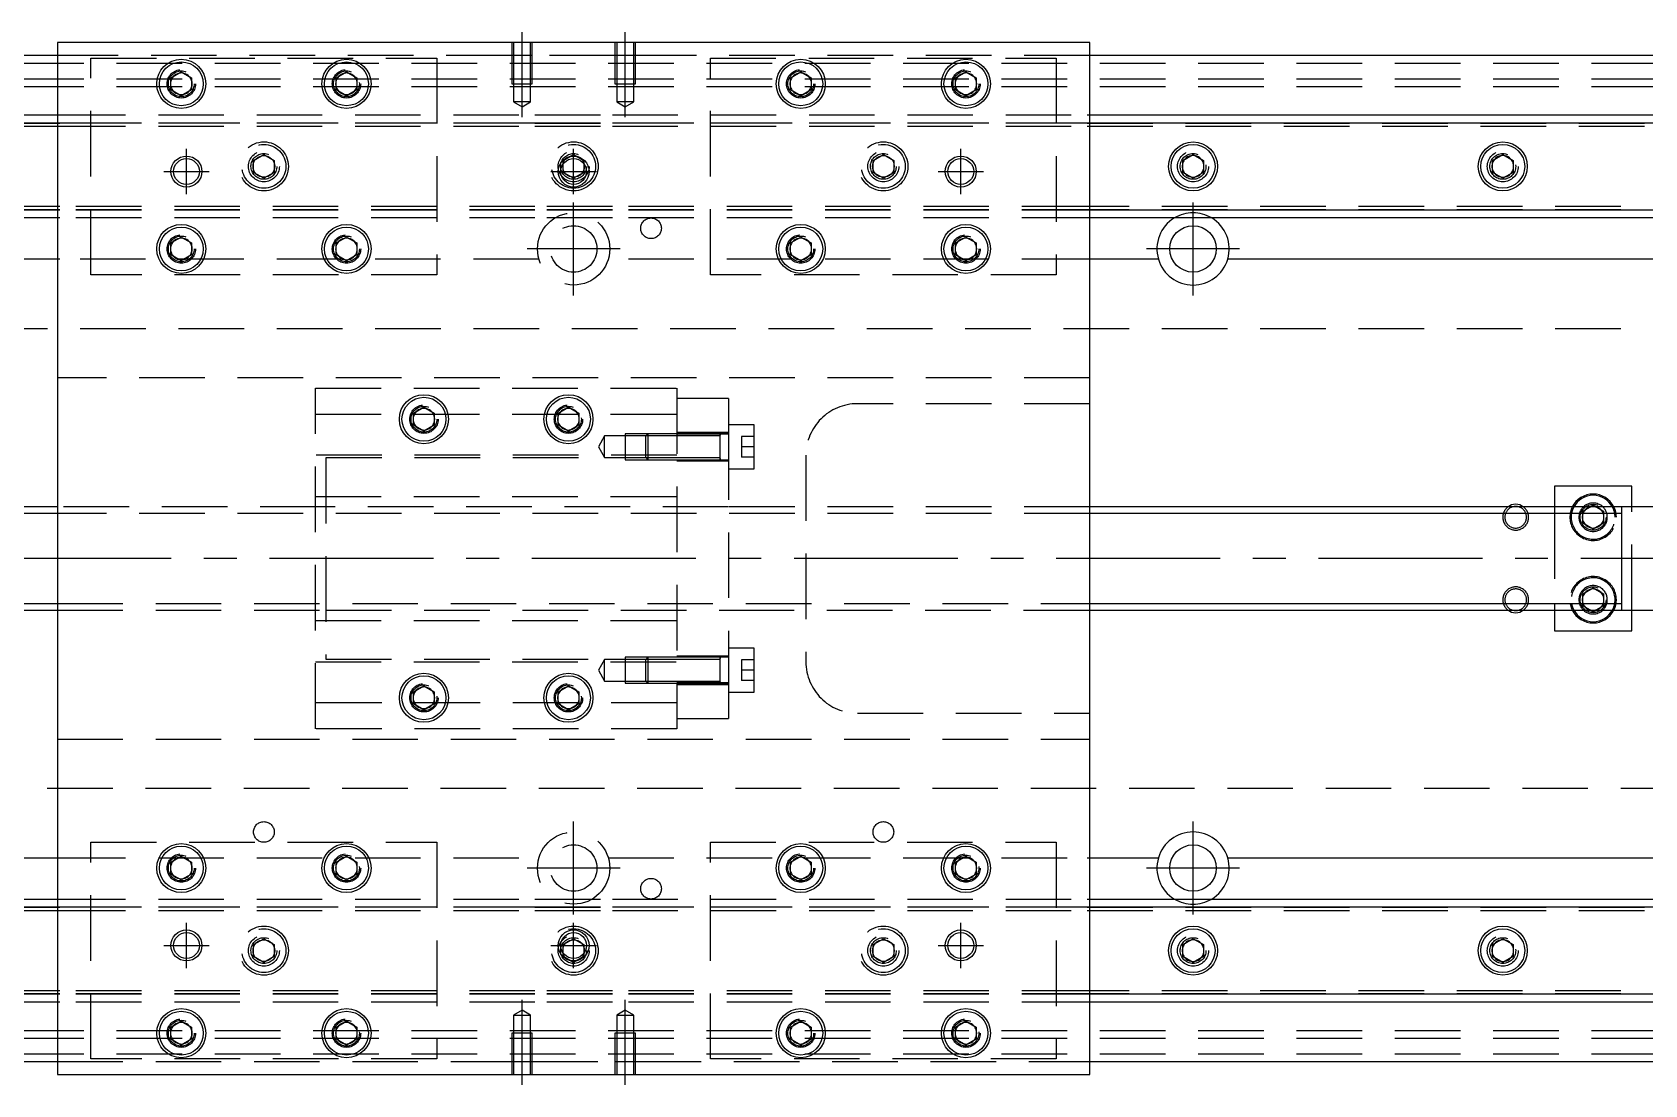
# Model space of a CAD drawing. Extents: x -20 to 741, y -275 to 102.
# Drawn here: x 155.1 to 467.5, y -102 to 102 of the extents above; entities that cross this region are included whole.
import ezdxf

# ---------------------------------------------------------------- set-up
doc = ezdxf.new("R2010")
doc.units = 0
doc.linetypes.add('CENTER', pattern=[50.8, 31.75, -6.35, 6.35, -6.35])
doc.linetypes.add('DASHED', pattern=[19.05, 12.7, -6.35])
doc.layers.get('0').update_dxf_attribs({"linetype": 'CONTINUOUS'})
doc.layers.add('CENTER', color=1, linetype='CENTER')

msp = doc.modelspace()

# ---------------------------------------------------------------- linework, layer by layer
at = {"color": 7, "linetype": 'CONTINUOUS'}
for p, q in [((360, 100), (160, 100)), ((160, 100), (160, -100)), ((360, -100), (360, 100)), ((160, 97.5), (0, 97.5)), ((520, 97.5), (360, 97.5)), ((182, 93.1547), (184, 94.309402)), ((184, 94.309402), (186, 93.1547)), ((214, 93.1547), (216, 94.309402)), ((216, 94.309402), (218, 93.1547)), ((302, 93.1547), (304, 94.309402)), ((304, 94.309402), (306, 93.1547)), ((334, 93.1547), (336, 94.309402)), ((336, 94.309402), (338, 93.1547)), ((182, 90.8453), (182, 93.1547)), ((184, 89.690598), (182, 90.8453)), ((186, 90.8453), (184, 89.690598)), ((186, 93.1547), (186, 90.8453)), ((214, 90.8453), (214, 93.1547)), ((216, 89.690598), (214, 90.8453)), ((218, 90.8453), (216, 89.690598)), ((218, 93.1547), (218, 90.8453)), ((302, 90.8453), (302, 93.1547)), ((304, 89.690598), (302, 90.8453)), ((306, 90.8453), (304, 89.690598)), ((306, 93.1547), (306, 90.8453)), ((334, 90.8453), (334, 93.1547)), ((336, 89.690598), (334, 90.8453)), ((338, 90.8453), (336, 89.690598)), ((338, 93.1547), (338, 90.8453)), ((0, 86), (160, 86)), ((0, 84.460392), (160, 84.460392)), ((360, 86), (520, 86)), ((360, 84.460392), (520, 84.460392)), ((378, 77.1547), (380, 78.309402)), ((380, 78.309402), (382, 77.1547)), ((438, 77.1547), (440, 78.309402)), ((440, 78.309402), (442, 77.1547)), ((378, 74.8453), (378, 77.1547)), ((382, 77.1547), (382, 74.8453)), ((438, 74.8453), (438, 77.1547)), ((442, 77.1547), (442, 74.8453)), ((380, 73.690598), (378, 74.8453)), ((382, 74.8453), (380, 73.690598)), ((440, 73.690598), (438, 74.8453)), ((442, 74.8453), (440, 73.690598)), ((160, 67.539608), (0, 67.539608)), ((160, 66), (0, 66)), ((520, 67.539608), (360, 67.539608)), ((520, 66), (360, 66)), ((182, 61.1547), (184, 62.309402)), ((182, 58.8453), (182, 61.1547)), ((184, 62.309402), (186, 61.1547)), ((186, 61.1547), (186, 58.8453)), ((214, 61.1547), (216, 62.309402)), ((214, 58.8453), (214, 61.1547)), ((216, 62.309402), (218, 61.1547)), ((218, 61.1547), (218, 58.8453)), ((302, 61.1547), (304, 62.309402)), ((302, 58.8453), (302, 61.1547)), ((304, 62.309402), (306, 61.1547)), ((306, 61.1547), (306, 58.8453)), ((334, 61.1547), (336, 62.309402)), ((334, 58.8453), (334, 61.1547)), ((336, 62.309402), (338, 61.1547)), ((338, 61.1547), (338, 58.8453)), ((160, 58), (146.708204, 58)), ((184, 57.690598), (182, 58.8453)), ((186, 58.8453), (184, 57.690598)), ((216, 57.690598), (214, 58.8453)), ((218, 58.8453), (216, 57.690598)), ((304, 57.690598), (302, 58.8453)), ((306, 58.8453), (304, 57.690598)), ((336, 57.690598), (334, 58.8453)), ((338, 58.8453), (336, 57.690598)), ((373.291796, 58), (360, 58)), ((493.291796, 58), (386.708204, 58)), ((229, 28.1547), (231, 29.309402)), ((229, 25.8453), (229, 28.1547)), ((231, 29.309402), (233, 28.1547)), ((233, 28.1547), (233, 25.8453)), ((257, 28.1547), (259, 29.309402)), ((257, 25.8453), (257, 28.1547)), ((259, 29.309402), (261, 28.1547)), ((261, 28.1547), (261, 25.8453)), ((231, 24.690598), (229, 25.8453)), ((233, 25.8453), (231, 24.690598)), ((259, 24.690598), (257, 25.8453)), ((261, 25.8453), (259, 24.690598)), ((450, 14), (450, 10)), ((465, 14), (450, 14)), ((465, 10), (465, 14)), ((160, 10), (28, 10)), ((463, 10), (360, 10)), ((456.964102, 10), (457.5, 10.309402)), ((457.5, 10.309402), (458.035898, 10)), ((463, 10), (462.995, 10)), ((463, 10), (463, -10)), ((472, 10), (463, 10)), ((463.005, 10), (463, 10)), ((28, -10), (160, -10)), ((360, -10), (463, -10)), ((450, -10), (450, -14)), ((457.5, -10.309402), (456.964102, -10)), ((458.035898, -10), (457.5, -10.309402)), ((462.995, -10), (463, -10)), ((463, -10), (472, -10)), ((463, -10), (463.005, -10)), ((465, -14), (465, -10)), ((450, -14), (465, -14)), ((288.4, -19.550636), (288.4, -19.15063)), ((229, -25.8453), (231, -24.690598)), ((231, -24.690598), (233, -25.8453)), ((257, -25.8453), (259, -24.690598)), ((259, -24.690598), (261, -25.8453)), ((288.4, -24.15064), (288.4, -23.750636)), ((229, -28.1547), (229, -25.8453)), ((233, -25.8453), (233, -28.1547)), ((257, -28.1547), (257, -25.8453)), ((261, -25.8453), (261, -28.1547)), ((231, -29.309402), (229, -28.1547)), ((233, -28.1547), (231, -29.309402)), ((259, -29.309402), (257, -28.1547)), ((261, -28.1547), (259, -29.309402)), ((146.708204, -58), (160, -58)), ((182, -58.8453), (184, -57.690598)), ((182, -61.1547), (182, -58.8453)), ((184, -57.690598), (186, -58.8453)), ((186, -58.8453), (186, -61.1547)), ((214, -58.8453), (216, -57.690598)), ((214, -61.1547), (214, -58.8453)), ((216, -57.690598), (218, -58.8453)), ((218, -58.8453), (218, -61.1547)), ((302, -58.8453), (304, -57.690598)), ((302, -61.1547), (302, -58.8453)), ((304, -57.690598), (306, -58.8453)), ((306, -58.8453), (306, -61.1547)), ((334, -58.8453), (336, -57.690598)), ((334, -61.1547), (334, -58.8453)), ((336, -57.690598), (338, -58.8453)), ((338, -58.8453), (338, -61.1547)), ((360, -58), (373.291796, -58)), ((386.708204, -58), (493.291796, -58)), ((184, -62.309402), (182, -61.1547)), ((186, -61.1547), (184, -62.309402)), ((216, -62.309402), (214, -61.1547)), ((218, -61.1547), (216, -62.309402)), ((304, -62.309402), (302, -61.1547)), ((306, -61.1547), (304, -62.309402)), ((336, -62.309402), (334, -61.1547)), ((338, -61.1547), (336, -62.309402)), ((0, -66), (160, -66)), ((0, -67.539608), (160, -67.539608)), ((360, -66), (520, -66)), ((360, -67.539608), (520, -67.539608)), ((378, -74.8453), (380, -73.690598)), ((378, -77.1547), (378, -74.8453)), ((380, -73.690598), (382, -74.8453)), ((382, -74.8453), (382, -77.1547)), ((438, -74.8453), (440, -73.690598)), ((438, -77.1547), (438, -74.8453)), ((440, -73.690598), (442, -74.8453)), ((442, -74.8453), (442, -77.1547)), ((380, -78.309402), (378, -77.1547)), ((382, -77.1547), (380, -78.309402)), ((440, -78.309402), (438, -77.1547)), ((442, -77.1547), (440, -78.309402)), ((160, -84.460392), (0, -84.460392)), ((160, -86), (0, -86)), ((520, -84.460392), (360, -84.460392)), ((520, -86), (360, -86)), ((182, -90.8453), (184, -89.690598)), ((184, -89.690598), (186, -90.8453)), ((214, -90.8453), (216, -89.690598)), ((216, -89.690598), (218, -90.8453)), ((302, -90.8453), (304, -89.690598)), ((304, -89.690598), (306, -90.8453)), ((334, -90.8453), (336, -89.690598)), ((336, -89.690598), (338, -90.8453)), ((182, -93.1547), (182, -90.8453)), ((184, -94.309402), (182, -93.1547)), ((186, -93.1547), (184, -94.309402)), ((186, -90.8453), (186, -93.1547)), ((214, -93.1547), (214, -90.8453)), ((216, -94.309402), (214, -93.1547)), ((218, -93.1547), (216, -94.309402)), ((218, -90.8453), (218, -93.1547)), ((302, -93.1547), (302, -90.8453)), ((304, -94.309402), (302, -93.1547)), ((306, -93.1547), (304, -94.309402)), ((306, -90.8453), (306, -93.1547)), ((334, -93.1547), (334, -90.8453)), ((336, -94.309402), (334, -93.1547)), ((338, -93.1547), (336, -94.309402)), ((338, -90.8453), (338, -93.1547)), ((0, -97.5), (160, -97.5)), ((360, -97.5), (520, -97.5)), ((160, -100), (360, -100))]:
    msp.add_line(p, q, dxfattribs=at)
at = {"color": 3, "linetype": 'DASHED'}
for p, q in [((248.000006, 100), (248.000006, 92)), ((248.35, 100), (248.35, 92)), ((251.65, 92), (251.65, 100)), ((251.999994, 92), (251.999994, 100)), ((268.000006, 100), (268.000006, 92)), ((268.35, 100), (268.35, 92)), ((271.65, 92), (271.65, 100)), ((271.999994, 92), (271.999994, 100)), ((248.000006, 97.5), (160, 97.5)), ((166.5, 97), (233.5, 97)), ((166.5, 55), (166.5, 97)), ((233.5, 97), (233.5, 55)), ((251.999994, 97.5), (248.000006, 97.5)), ((268.000006, 97.5), (251.999994, 97.5)), ((271.999994, 97.5), (268.000006, 97.5)), ((360, 97.5), (271.999994, 97.5)), ((286.5, 55), (286.5, 97)), ((286.5, 97), (353.5, 97)), ((353.5, 97), (353.5, 55)), ((0, 96), (520, 96)), ((0, 93), (520, 93)), ((0, 91.5), (520, 91.5)), ((181.5, 92), (181.512884, 92.253488)), ((218.483582, 92.286038), (218.5, 92)), ((248.000006, 92), (251.999994, 92)), ((248.35, 92), (248.35, 88.5)), ((251.65, 88.5), (251.65, 92)), ((268.000006, 92), (271.999994, 92)), ((268.35, 92), (268.35, 88.5)), ((271.65, 88.5), (271.65, 92)), ((301.5, 92), (301.518502, 92.303588)), ((333.5, 92), (333.512884, 92.253488)), ((251.65, 88.5), (248.35, 88.5)), ((248.35, 88.5), (250, 87.547372)), ((250, 87.547372), (251.65, 88.5)), ((271.65, 88.5), (268.35, 88.5)), ((268.35, 88.5), (270, 87.547372)), ((270, 87.547372), (271.65, 88.5)), ((0, 84.403994), (160.5, 84.403994)), ((160, 86), (160.5, 86)), ((160, 84.460392), (160.5, 84.460392)), ((160.5, 86), (252.5, 86)), ((160.5, 84.460392), (252.5, 84.460392)), ((252.5, 84.403994), (160.5, 84.403994)), ((252.5, 86), (267.5, 86)), ((252.5, 84.460392), (267.5, 84.460392)), ((252.5, 84.403994), (267.5, 84.403994)), ((267.5, 86), (359.5, 86)), ((267.5, 84.460392), (359.5, 84.460392)), ((359.5, 84.403994), (267.5, 84.403994)), ((359.5, 86), (360, 86)), ((359.5, 84.460392), (360, 84.460392)), ((359.5, 84.403994), (520, 84.403994)), ((0, 83.8), (160.5, 83.8)), ((160.5, 83.8), (252.5, 83.8)), ((252.5, 83.8), (267.5, 83.8)), ((267.5, 83.8), (359.5, 83.8)), ((359.5, 83.8), (520, 83.8)), ((198, 77.1547), (200, 78.309402)), ((200, 78.309402), (202, 77.1547)), ((258, 77.1547), (260, 78.309402)), ((260, 78.309402), (262, 77.1547)), ((318, 77.1547), (320, 78.309402)), ((320, 78.309402), (322, 77.1547)), ((197.5, 76), (197.534018, 76.411016)), ((198, 74.8453), (198, 77.1547)), ((202, 77.1547), (202, 74.8453)), ((257.5, 76), (257.534018, 76.411016)), ((258, 74.8453), (258, 77.1547)), ((262, 77.1547), (262, 74.8453)), ((317.5, 76), (317.534018, 76.411016)), ((318, 74.8453), (318, 77.1547)), ((322, 77.1547), (322, 74.8453)), ((382.483582, 76.286038), (382.5, 76)), ((442.483582, 76.286038), (442.5, 76)), ((200, 73.690598), (198, 74.8453)), ((202, 74.8453), (200, 73.690598)), ((260, 73.690598), (258, 74.8453)), ((262, 74.8453), (260, 73.690598)), ((320, 73.690598), (318, 74.8453)), ((322, 74.8453), (320, 73.690598)), ((160.5, 68.2), (0, 68.2)), ((160.5, 67.596006), (0, 67.596006)), ((160.5, 67.539608), (160, 67.539608)), ((160.5, 66), (160, 66)), ((252.5, 68.2), (160.5, 68.2)), ((252.5, 67.596006), (160.5, 67.596006)), ((252.5, 67.539608), (160.5, 67.539608)), ((252.5, 66), (160.5, 66)), ((267.5, 68.2), (252.5, 68.2)), ((267.5, 67.596006), (252.5, 67.596006)), ((267.5, 67.539608), (252.5, 67.539608)), ((267.5, 66), (252.5, 66)), ((359.5, 68.2), (267.5, 68.2)), ((359.5, 67.596006), (267.5, 67.596006)), ((359.5, 67.539608), (267.5, 67.539608)), ((359.5, 66), (267.5, 66)), ((520, 68.2), (359.5, 68.2)), ((520, 67.596006), (359.5, 67.596006)), ((360, 67.539608), (359.5, 67.539608)), ((360, 66), (359.5, 66)), ((181.5, 60), (181.512884, 60.253488)), ((213.5, 60), (213.512884, 60.253488)), ((301.5, 60), (301.518502, 60.303588)), ((333.5, 60), (333.512884, 60.253488)), ((160.5, 58), (160, 58)), ((253.291796, 58), (160.5, 58)), ((359.5, 58), (266.708204, 58)), ((360, 58), (359.5, 58)), ((233.5, 55), (166.5, 55)), ((353.5, 55), (286.5, 55)), ((520, 44.5), (5.640312, 44.5)), ((360, 35), (160, 35)), ((210, -33), (210, 33)), ((210, 33), (280, 33)), ((280, 33), (280, -33)), ((290, 31), (280, 31)), ((290, 31), (290, 24.098756)), ((360, 30), (315, 30)), ((210, 28), (280, 28)), ((228.5, 27), (228.518502, 27.303588)), ((261.483582, 27.286038), (261.5, 27)), ((295, 25.900636), (290, 25.900636)), ((295, 17.400636), (295, 25.900636)), ((266, 23.750636), (264.787564, 21.650636)), ((266, 19.550636), (266, 23.750636)), ((270, 23.750636), (266, 23.750636)), ((270, 24.15063), (270, 19.15064)), ((274.39998, 24.15063), (270, 24.15063)), ((273.99998, 23.750636), (270, 23.750636)), ((274.4, 24.150636), (274, 23.750636)), ((274, 19.550636), (274, 23.750636)), ((280, 23.750636), (274, 23.750636)), ((274.4, 24.150636), (274.4, 19.150636)), ((280, 24.150636), (274.4, 24.150636)), ((280, 24.15063), (274.4, 24.15063)), ((290, 24.400636), (280, 24.400636)), ((290, 24.098756), (280, 24.098756)), ((288.405, 24.150636), (280.00002, 24.150636)), ((288.4, 23.750636), (280.00002, 23.750636)), ((290, 24.150636), (288.395, 24.150636)), ((288.4, 23.893236), (288.4, 24.150636)), ((288.4, 24.150636), (288.4, 23.893186)), ((288.4, 19.408084), (288.4, 23.893236)), ((290, 24.098756), (290, -24.098756)), ((292.5, 23.650636), (292.5, 21.650636)), ((295, 23.650636), (292.5, 23.650636)), ((280, 20), (210, 20)), ((212, 19.5), (212, -19.5)), ((280, 19.5), (212, 19.5)), ((264.787564, 21.650636), (266, 19.550636)), ((266, 19.550636), (270, 19.550636)), ((270, 19.550636), (273.99998, 19.550636)), ((270, 19.15064), (274.39998, 19.15064)), ((274, 19.550636), (274.4, 19.150636)), ((274, 19.550636), (280, 19.550636)), ((274.4, 19.15064), (280, 19.15064)), ((274.4, 19.150636), (280, 19.150636)), ((280, 18.900636), (290, 18.900636)), ((280.00002, 19.550636), (288.4, 19.550636)), ((280.00002, 19.150636), (288.405, 19.150636)), ((288.395, 19.150636), (290, 19.150636)), ((288.4, 19.408102), (288.4, 19.150636)), ((288.4, 19.150636), (288.4, 19.408084)), ((292.5, 21.650636), (292.5, 19.650636)), ((295, 21.650636), (292.5, 21.650636)), ((295, 19.650636), (292.5, 19.650636)), ((305, 20), (305, -20)), ((290, 17.400636), (295, 17.400636)), ((211.99998, 10), (160, 10)), ((210, 12), (280, 12)), ((290, 10), (212, 10)), ((360, 10), (290.00002, 10)), ((450, 10), (450, 8.75)), ((455.5, 9.1547), (456.964102, 10)), ((458.035898, 10), (459.5, 9.1547)), ((465, -10), (465, 10)), ((360, 8.75), (160, 8.75)), ((450, 8.75), (450, -8.75)), ((455, 8), (455.018502, 8.303588)), ((455.5, 8.75), (455.5, 9.1547)), ((455.5, 6.8453), (455.5, 8.75)), ((457.5, 5.690598), (455.5, 6.8453)), ((459.5, 6.8453), (457.5, 5.690598)), ((459.5, 9.1547), (459.5, 8.75)), ((459.5, 8.75), (459.5, 6.8453)), ((455.5, -6.8453), (457.5, -5.690598)), ((457.5, -5.690598), (459.5, -6.8453)), ((160, -8.75), (360, -8.75)), ((450, -8.75), (450, -10)), ((455, -8), (455.018502, -7.696412)), ((455.5, -8.75), (455.5, -6.8453)), ((455.5, -9.1547), (455.5, -8.75)), ((456.964102, -10), (455.5, -9.1547)), ((459.5, -9.1547), (458.035898, -10)), ((459.5, -6.8453), (459.5, -8.75)), ((459.5, -8.75), (459.5, -9.1547)), ((160, -10), (211.99998, -10)), ((210, -12), (280, -12)), ((212, -10), (290, -10)), ((290.00002, -10), (360, -10)), ((463, -9.999498), (463, -10)), ((295, -17.400636), (290, -17.400636)), ((295, -25.900636), (295, -17.400636)), ((210, -20), (280, -20)), ((212, -19.5), (280, -19.5)), ((266, -19.550636), (264.787564, -21.650636)), ((264.787564, -21.650636), (266, -23.750636)), ((266, -23.750636), (266, -19.550636)), ((270, -19.550636), (266, -19.550636)), ((270, -19.15064), (270, -24.15063)), ((274.39998, -19.15064), (270, -19.15064)), ((273.99998, -19.550636), (270, -19.550636)), ((274.4, -19.150636), (274, -19.550636)), ((274, -23.750636), (274, -19.550636)), ((280, -19.550636), (274, -19.550636)), ((274.4, -19.150636), (274.4, -24.150636)), ((280, -19.150636), (274.4, -19.150636)), ((280, -19.15064), (274.4, -19.15064)), ((290, -18.900636), (280, -18.900636)), ((288.405, -19.150636), (280.00002, -19.150636)), ((288.4, -19.550636), (280.00002, -19.550636)), ((290, -19.150636), (288.395, -19.150636)), ((288.4, -19.408034), (288.4, -19.150636)), ((288.4, -19.150636), (288.4, -19.408084)), ((288.4, -23.893186), (288.4, -19.408034)), ((292.5, -19.650636), (292.5, -21.650636)), ((295, -19.650636), (292.5, -19.650636)), ((292.5, -21.650636), (292.5, -23.650636)), ((295, -21.650636), (292.5, -21.650636)), ((266, -23.750636), (270, -23.750636)), ((270, -23.750636), (273.99998, -23.750636)), ((270, -24.15063), (274.39998, -24.15063)), ((274, -23.750636), (274.4, -24.150636)), ((274, -23.750636), (280, -23.750636)), ((274.4, -24.15063), (280, -24.15063)), ((274.4, -24.150636), (280, -24.150636)), ((290, -24.098756), (280, -24.098756)), ((290, -24.098756), (280, -24.098756)), ((280, -24.400636), (290, -24.400636)), ((280.00002, -23.750636), (288.4, -23.750636)), ((280.00002, -24.150636), (288.405, -24.150636)), ((288.395, -24.150636), (290, -24.150636)), ((288.4, -23.893168), (288.4, -24.150636)), ((288.4, -24.150636), (288.4, -23.893186)), ((290, -24.098756), (290, -31)), ((295, -23.650636), (292.5, -23.650636)), ((280, -28), (210, -28)), ((233.483582, -26.713962), (233.5, -27)), ((261.483582, -26.713962), (261.5, -27)), ((290, -25.900636), (295, -25.900636)), ((280, -31), (290, -31)), ((315, -30), (360, -30)), ((280, -33), (210, -33)), ((160, -35), (360, -35)), ((5.640312, -44.5), (520, -44.5)), ((166.5, -55), (233.5, -55)), ((166.5, -97), (166.5, -55)), ((233.5, -55), (233.5, -97)), ((286.5, -97), (286.5, -55)), ((286.5, -55), (353.5, -55)), ((353.5, -55), (353.5, -97)), ((160, -58), (160.5, -58)), ((160.5, -58), (253.291796, -58)), ((266.708204, -58), (359.5, -58)), ((331.691578, -58), (332.25, -58)), ((359.5, -58), (360, -58)), ((181.5, -60), (181.512884, -59.746512)), ((218.483582, -59.713962), (218.5, -60)), ((301.5, -60), (301.518502, -59.696412)), ((338.483582, -59.713962), (338.5, -60)), ((0, -67.596006), (160.5, -67.596006)), ((0, -68.2), (160.5, -68.2)), ((160, -66), (160.5, -66)), ((160, -67.539608), (160.5, -67.539608)), ((160.5, -66), (252.5, -66)), ((160.5, -67.539608), (252.5, -67.539608)), ((252.5, -67.596006), (160.5, -67.596006)), ((160.5, -68.2), (252.5, -68.2)), ((252.5, -66), (267.5, -66)), ((252.5, -67.539608), (267.5, -67.539608)), ((252.5, -67.596006), (267.5, -67.596006)), ((252.5, -68.2), (267.5, -68.2)), ((267.5, -66), (359.5, -66)), ((267.5, -67.539608), (359.5, -67.539608)), ((359.5, -67.596006), (267.5, -67.596006)), ((267.5, -68.2), (359.5, -68.2)), ((359.5, -66), (360, -66)), ((359.5, -67.539608), (360, -67.539608)), ((359.5, -67.596006), (520, -67.596006)), ((359.5, -68.2), (520, -68.2)), ((198, -74.8453), (200, -73.690598)), ((198, -77.1547), (198, -74.8453)), ((200, -73.690598), (202, -74.8453)), ((202, -74.8453), (202, -77.1547)), ((258, -74.8453), (260, -73.690598)), ((258, -77.1547), (258, -74.8453)), ((260, -73.690598), (262, -74.8453)), ((262, -74.8453), (262, -77.1547)), ((318, -74.8453), (320, -73.690598)), ((318, -77.1547), (318, -74.8453)), ((320, -73.690598), (322, -74.8453)), ((322, -74.8453), (322, -77.1547)), ((197.5, -76), (197.534018, -75.588984)), ((200, -78.309402), (198, -77.1547)), ((202, -77.1547), (200, -78.309402)), ((257.5, -76), (257.534018, -75.588984)), ((260, -78.309402), (258, -77.1547)), ((262, -77.1547), (260, -78.309402)), ((317.5, -76), (317.534018, -75.588984)), ((320, -78.309402), (318, -77.1547)), ((322, -77.1547), (320, -78.309402)), ((377.5, -76), (377.534018, -75.588984)), ((442.483582, -75.713962), (442.5, -76)), ((160.5, -83.8), (0, -83.8)), ((252.5, -83.8), (160.5, -83.8)), ((267.5, -83.8), (252.5, -83.8)), ((359.5, -83.8), (267.5, -83.8)), ((520, -83.8), (359.5, -83.8)), ((160.5, -84.403994), (0, -84.403994)), ((160.5, -84.460392), (160, -84.460392)), ((160.5, -86), (160, -86)), ((252.5, -84.403994), (160.5, -84.403994)), ((252.5, -84.460392), (160.5, -84.460392)), ((252.5, -86), (160.5, -86)), ((267.5, -84.403994), (252.5, -84.403994)), ((267.5, -84.460392), (252.5, -84.460392)), ((267.5, -86), (252.5, -86)), ((359.5, -84.403994), (267.5, -84.403994)), ((359.5, -84.460392), (267.5, -84.460392)), ((359.5, -86), (267.5, -86)), ((520, -84.403994), (359.5, -84.403994)), ((360, -84.460392), (359.5, -84.460392)), ((360, -86), (359.5, -86)), ((250, -87.547372), (248.35, -88.5)), ((248.35, -88.5), (251.65, -88.5)), ((248.35, -88.5), (248.35, -92)), ((251.65, -88.5), (250, -87.547372)), ((251.65, -92), (251.65, -88.5)), ((270, -87.547372), (268.35, -88.5)), ((268.35, -88.5), (271.65, -88.5)), ((268.35, -88.5), (268.35, -92)), ((271.65, -88.5), (270, -87.547372)), ((271.65, -92), (271.65, -88.5)), ((0, -91.5), (520, -91.5)), ((0, -93), (520, -93)), ((181.5, -92), (181.512884, -91.746512)), ((218.483582, -91.713962), (218.5, -92)), ((251.999994, -92), (248.000006, -92)), ((248.000006, -92), (248.000006, -100)), ((248.35, -92), (248.35, -100)), ((251.65, -100), (251.65, -92)), ((251.999994, -100), (251.999994, -92)), ((271.999994, -92), (268.000006, -92)), ((268.000006, -92), (268.000006, -100)), ((268.35, -92), (268.35, -100)), ((271.65, -100), (271.65, -92)), ((271.999994, -100), (271.999994, -92)), ((301.5, -92), (301.518502, -91.696412)), ((338.483582, -91.713962), (338.5, -92)), ((0, -96), (520, -96)), ((160, -97.5), (248.000006, -97.5)), ((233.5, -97), (166.5, -97)), ((248.000006, -97.5), (251.999994, -97.5)), ((251.999994, -97.5), (268.000006, -97.5)), ((268.000006, -97.5), (271.999994, -97.5)), ((271.999994, -97.5), (360, -97.5)), ((353.5, -97), (286.5, -97))]:
    msp.add_line(p, q, dxfattribs=at)
at = {"color": 3, "linetype": 'CONTINUOUS'}
for p, q in [((160, 8.75), (28, 8.75)), ((463, 8.75), (360, 8.75)), ((28, -8.75), (160, -8.75)), ((360, -8.75), (463, -8.75))]:
    msp.add_line(p, q, dxfattribs=at)
at = {"color": 7, "linetype": 'CONTINUOUS'}
for centre, radius in [((184, 92), 4.75), ((184, 92), 4.25), ((216, 92), 4.75), ((216, 92), 4.25), ((304, 92), 4.75), ((304, 92), 4.25), ((336, 92), 4.75), ((336, 92), 4.25), ((200, 76), 2.1), ((260, 76), 2.1), ((320, 76), 2.1), ((380, 76), 4.75), ((380, 76), 4.25), ((440, 76), 4.75), ((440, 76), 4.25), ((185, 75), 2.5), ((260, 75), 3), ((260, 75), 2.5), ((335, 75), 2.5), ((184, 60), 4.75), ((184, 60), 4.25), ((216, 60), 4.75), ((216, 60), 4.25), ((304, 60), 4.75), ((304, 60), 4.25), ((336, 60), 4.75), ((336, 60), 4.25), ((380, 60), 4.5), ((231, 27), 4.75), ((231, 27), 4.25), ((259, 27), 4.75), ((259, 27), 4.25), ((231, -27), 4.75), ((231, -27), 4.25), ((259, -27), 4.75), ((259, -27), 4.25), ((184, -60), 4.75), ((184, -60), 4.25), ((216, -60), 4.75), ((216, -60), 4.25), ((304, -60), 4.75), ((304, -60), 4.25), ((336, -60), 4.75), ((336, -60), 4.25), ((380, -60), 4.5), ((380, -76), 4.75), ((380, -76), 4.25), ((440, -76), 4.75), ((440, -76), 4.25), ((185, -75), 2.5), ((200, -76), 2.1), ((260, -75), 3), ((260, -75), 2.5), ((260, -76), 2.1), ((320, -76), 2.1), ((335, -75), 2.5), ((184, -92), 4.75), ((216, -92), 4.75), ((304, -92), 4.75), ((336, -92), 4.75), ((184, -92), 4.25), ((216, -92), 4.25), ((304, -92), 4.25), ((336, -92), 4.25)]:
    msp.add_circle(centre, radius, dxfattribs=at)
at = {"color": 3, "linetype": 'DASHED'}
for centre, radius in [((184, 92), 2.75), ((184, 92), 2.5), ((216, 92), 2.75), ((216, 92), 2.5), ((304, 92), 2.75), ((304, 92), 2.5), ((336, 92), 2.75), ((336, 92), 2.5), ((200, 76), 4.75), ((200, 76), 4.25), ((200, 76), 3), ((200, 76), 2.5), ((260, 76), 4.75), ((260, 76), 4.25), ((260, 76), 3), ((260, 76), 2.5), ((320, 76), 4.75), ((320, 76), 4.25), ((320, 76), 3), ((320, 76), 2.5), ((380, 76), 3), ((380, 76), 2.5), ((440, 76), 3), ((440, 76), 2.5), ((260, 60), 7), ((275, 64), 2), ((184, 60), 2.75), ((184, 60), 2.5), ((216, 60), 2.75), ((216, 60), 2.5), ((260, 60), 4.5), ((304, 60), 2.75), ((304, 60), 2.5), ((336, 60), 2.75), ((336, 60), 2.5), ((231, 27), 2.75), ((231, 27), 2.5), ((259, 27), 2.75), ((259, 27), 2.5), ((457.5, 8), 2.5), ((457.5, -8), 2.5), ((231, -27), 2.75), ((231, -27), 2.5), ((259, -27), 2.75), ((259, -27), 2.5), ((200, -53), 2), ((260, -60), 7), ((320, -53), 2), ((260, -60), 4.5), ((184, -60), 2.75), ((184, -60), 2.5), ((216, -60), 2.75), ((216, -60), 2.5), ((304, -60), 2.75), ((304, -60), 2.5), ((336, -60), 2.75), ((336, -60), 2.5), ((275, -64), 2), ((200, -76), 4.75), ((200, -76), 4.25), ((260, -76), 4.75), ((260, -76), 4.25), ((320, -76), 4.75), ((320, -76), 4.25), ((200, -76), 3), ((200, -76), 2.5), ((260, -76), 3), ((260, -76), 2.5), ((320, -76), 3), ((320, -76), 2.5), ((380, -76), 3), ((380, -76), 2.5), ((440, -76), 3), ((440, -76), 2.5), ((184, -92), 2.75), ((184, -92), 2.5), ((216, -92), 2.75), ((216, -92), 2.5), ((304, -92), 2.75), ((304, -92), 2.5), ((336, -92), 2.75), ((336, -92), 2.5)]:
    msp.add_circle(centre, radius, dxfattribs=at)
at = {"color": 3, "linetype": 'CONTINUOUS'}
for centre in [(185, 75), (335, 75), (185, -75), (335, -75)]:
    msp.add_circle(centre, 3, dxfattribs=at)
at = {"color": 7, "linetype": 'CONTINUOUS'}
for centre, radius, start, end in [((184, 92), 2.1, 102.24721, 137.75279), ((184, 92), 2.1, 77.75279, 102.24721), ((184, 92), 2.1, 42.24721, 77.75279), ((216, 92), 2.1, 102.24721, 137.75279), ((216, 92), 2.1, 77.75279, 102.24721), ((216, 92), 2.1, 42.24721, 77.75279), ((304, 92), 2.1, 102.24721, 137.75279), ((304, 92), 2.1, 77.75279, 102.24721), ((304, 92), 2.1, 42.24721, 77.75279), ((336, 92), 2.1, 102.24721, 137.75279), ((336, 92), 2.1, 77.75279, 102.24721), ((336, 92), 2.1, 42.24721, 77.75279), ((184, 92), 2.1, 162.24721, 180), ((184, 92), 2.1, 180, 197.75279), ((184, 92), 2.1, 137.75279, 162.24721), ((184, 92), 2.1, 197.75279, 222.24721), ((184, 92), 2.1, 17.75279, 42.24721), ((184, 92), 2.1, 317.75279, 342.24721), ((184, 92), 2.1, 342.24721, 17.75279), ((216, 92), 2.1, 162.24721, 180), ((216, 92), 2.1, 180, 197.75279), ((216, 92), 2.1, 137.75279, 162.24721), ((216, 92), 2.1, 197.75279, 222.24721), ((216, 92), 2.1, 17.75279, 42.24721), ((216, 92), 2.1, 317.75279, 342.24721), ((216, 92), 2.1, 342.24721, 17.75279), ((304, 92), 2.1, 162.24721, 180), ((304, 92), 2.1, 180, 197.75279), ((304, 92), 2.1, 137.75279, 162.24721), ((304, 92), 2.1, 197.75279, 222.24721), ((304, 92), 2.1, 17.75279, 42.24721), ((304, 92), 2.1, 317.75279, 342.24721), ((304, 92), 2.1, 342.24721, 17.75279), ((336, 92), 2.1, 162.24721, 180), ((336, 92), 2.1, 180, 197.75279), ((336, 92), 2.1, 137.75279, 162.24721), ((336, 92), 2.1, 197.75279, 222.24721), ((336, 92), 2.1, 17.75279, 42.24721), ((336, 92), 2.1, 317.75279, 342.24721), ((336, 92), 2.1, 342.24721, 17.75279), ((184, 92), 2.1, 222.24721, 257.75279), ((184, 92), 2.1, 257.75279, 282.24721), ((184, 92), 2.1, 282.24721, 317.75279), ((216, 92), 2.1, 222.24721, 257.75279), ((216, 92), 2.1, 257.75279, 282.24721), ((216, 92), 2.1, 282.24721, 317.75279), ((304, 92), 2.1, 222.24721, 257.75279), ((304, 92), 2.1, 257.75279, 282.24721), ((304, 92), 2.1, 282.24721, 317.75279), ((336, 92), 2.1, 222.24721, 257.75279), ((336, 92), 2.1, 257.75279, 282.24721), ((336, 92), 2.1, 282.24721, 317.75279), ((380, 76), 2.1, 77.75279, 102.24721), ((440, 76), 2.1, 77.75279, 102.24721), ((380, 76), 2.1, 162.24721, 180), ((380, 76), 2.1, 180, 197.75279), ((380, 76), 2.1, 137.75279, 162.24721), ((380, 76), 2.1, 197.75279, 222.24721), ((380, 76), 2.1, 102.24721, 137.75279), ((380, 76), 2.1, 42.24721, 77.75279), ((380, 76), 2.1, 17.75279, 42.24721), ((380, 76), 2.1, 317.75279, 342.24721), ((380, 76), 2.1, 342.24721, 17.75279), ((440, 76), 2.1, 162.24721, 180), ((440, 76), 2.1, 180, 197.75279), ((440, 76), 2.1, 137.75279, 162.24721), ((440, 76), 2.1, 197.75279, 222.24721), ((440, 76), 2.1, 102.24721, 137.75279), ((440, 76), 2.1, 42.24721, 77.75279), ((440, 76), 2.1, 17.75279, 42.24721), ((440, 76), 2.1, 317.75279, 342.24721), ((440, 76), 2.1, 342.24721, 17.75279), ((380, 76), 2.1, 222.24721, 257.75279), ((380, 76), 2.1, 257.75279, 282.24721), ((380, 76), 2.1, 282.24721, 317.75279), ((440, 76), 2.1, 222.24721, 257.75279), ((440, 76), 2.1, 257.75279, 282.24721), ((440, 76), 2.1, 282.24721, 317.75279), ((380, 60), 7, 121.002719, 196.60155), ((380, 60), 7, 343.39845, 58.997281), ((184, 60), 2.1, 162.24721, 180), ((184, 60), 2.1, 180, 197.75279), ((184, 60), 2.1, 137.75279, 162.24721), ((184, 60), 2.1, 197.75279, 222.24721), ((184, 60), 2.1, 102.24721, 137.75279), ((184, 60), 2.1, 77.75279, 102.24721), ((184, 60), 2.1, 42.24721, 77.75279), ((184, 60), 2.1, 17.75279, 42.24721), ((184, 60), 2.1, 317.75279, 342.24721), ((184, 60), 2.1, 342.24721, 17.75279), ((216, 60), 2.1, 162.24721, 180), ((216, 60), 2.1, 180, 197.75279), ((216, 60), 2.1, 137.75279, 162.24721), ((216, 60), 2.1, 197.75279, 222.24721), ((216, 60), 2.1, 102.24721, 137.75279), ((216, 60), 2.1, 77.75279, 102.24721), ((216, 60), 2.1, 42.24721, 77.75279), ((216, 60), 2.1, 17.75279, 42.24721), ((216, 60), 2.1, 317.75279, 342.24721), ((216, 60), 2.1, 342.24721, 17.75279), ((304, 60), 2.1, 162.24721, 180), ((304, 60), 2.1, 180, 197.75279), ((304, 60), 2.1, 137.75279, 162.24721), ((304, 60), 2.1, 197.75279, 222.24721), ((304, 60), 2.1, 102.24721, 137.75279), ((304, 60), 2.1, 77.75279, 102.24721), ((304, 60), 2.1, 42.24721, 77.75279), ((304, 60), 2.1, 17.75279, 42.24721), ((304, 60), 2.1, 317.75279, 342.24721), ((304, 60), 2.1, 342.24721, 17.75279), ((336, 60), 2.1, 162.24721, 180), ((336, 60), 2.1, 180, 197.75279), ((336, 60), 2.1, 137.75279, 162.24721), ((336, 60), 2.1, 197.75279, 222.24721), ((336, 60), 2.1, 102.24721, 137.75279), ((336, 60), 2.1, 77.75279, 102.24721), ((336, 60), 2.1, 42.24721, 77.75279), ((336, 60), 2.1, 17.75279, 42.24721), ((336, 60), 2.1, 317.75279, 342.24721), ((336, 60), 2.1, 342.24721, 17.75279), ((184, 60), 2.1, 222.24721, 257.75279), ((184, 60), 2.1, 257.75279, 282.24721), ((184, 60), 2.1, 282.24721, 317.75279), ((216, 60), 2.1, 222.24721, 257.75279), ((216, 60), 2.1, 257.75279, 282.24721), ((216, 60), 2.1, 282.24721, 317.75279), ((304, 60), 2.1, 222.24721, 257.75279), ((304, 60), 2.1, 257.75279, 282.24721), ((304, 60), 2.1, 282.24721, 317.75279), ((336, 60), 2.1, 222.24721, 257.75279), ((336, 60), 2.1, 257.75279, 282.24721), ((336, 60), 2.1, 282.24721, 317.75279), ((380, 60), 7, 196.60155, 343.39845), ((231, 27), 2.1, 137.75279, 162.24721), ((231, 27), 2.1, 102.24721, 137.75279), ((231, 27), 2.1, 77.75279, 102.24721), ((231, 27), 2.1, 42.24721, 77.75279), ((231, 27), 2.1, 17.75279, 42.24721), ((259, 27), 2.1, 137.75279, 162.24721), ((259, 27), 2.1, 102.24721, 137.75279), ((259, 27), 2.1, 77.75279, 102.24721), ((259, 27), 2.1, 42.24721, 77.75279), ((259, 27), 2.1, 17.75279, 42.24721), ((231, 27), 2.1, 162.24721, 180), ((231, 27), 2.1, 180, 197.75279), ((231, 27), 2.1, 197.75279, 222.24721), ((231, 27), 2.1, 222.24721, 257.75279), ((231, 27), 2.1, 282.24721, 317.75279), ((231, 27), 2.1, 317.75279, 342.24721), ((231, 27), 2.1, 342.24721, 17.75279), ((259, 27), 2.1, 162.24721, 180), ((259, 27), 2.1, 180, 197.75279), ((259, 27), 2.1, 197.75279, 222.24721), ((259, 27), 2.1, 222.24721, 257.75279), ((259, 27), 2.1, 282.24721, 317.75279), ((259, 27), 2.1, 317.75279, 342.24721), ((259, 27), 2.1, 342.24721, 17.75279), ((231, 27), 2.1, 257.75279, 282.24721), ((259, 27), 2.1, 257.75279, 282.24721), ((457.5, 8), 4.5, 26.3878, 153.6122), ((442.5, 8), 2.1, 90, 107.75279), ((442.5, 8), 2.1, 72.24721, 90), ((457.5, 8), 4.25, 28.072487, 151.927513), ((457.5, 8), 2.1, 137.75279, 159.075168), ((457.5, 8), 2.1, 107.75279, 137.75279), ((457.5, 8), 2.1, 102.24721, 107.75279), ((457.5, 8), 2.1, 77.75279, 102.24721), ((457.5, 8), 2.1, 72.24721, 77.75279), ((457.5, 8), 2.1, 42.24721, 72.24721), ((457.5, 8), 2.1, 20.924832, 42.24721), ((457.5, 8), 2.1, 162.24721, 180), ((457.5, 8), 2.1, 180, 197.75279), ((457.5, 8), 2.1, 159.075168, 162.24721), ((457.5, 8), 2.1, 197.75279, 222.24721), ((457.5, 8), 2.1, 222.24721, 257.75279), ((457.5, 8), 2.1, 282.24721, 317.75279), ((457.5, 8), 2.1, 317.75279, 342.24721), ((457.5, 8), 2.1, 17.75279, 20.924832), ((457.5, 8), 2.1, 342.24721, 17.75279), ((457.5, 8), 2.1, 257.75279, 282.24721), ((457.5, -8), 2.1, 102.24721, 137.75279), ((457.5, -8), 2.1, 77.75279, 102.24721), ((457.5, -8), 2.1, 42.24721, 77.75279), ((457.5, -8), 2.1, 162.24721, 180), ((457.5, -8), 2.1, 180, 197.75279), ((457.5, -8), 2.1, 137.75279, 162.24721), ((457.5, -8), 2.1, 197.75279, 200.924832), ((457.5, -8), 2.1, 200.924832, 222.24721), ((457.5, -8), 2.1, 17.75279, 42.24721), ((457.5, -8), 2.1, 317.75279, 339.075168), ((457.5, -8), 2.1, 339.075168, 342.24721), ((457.5, -8), 2.1, 342.24721, 17.75279), ((442.5, -8), 2.1, 252.24721, 287.75279), ((457.5, -8), 4.5, 206.3878, 333.6122), ((457.5, -8), 4.25, 208.072487, 331.927513), ((457.5, -8), 2.1, 222.24721, 252.24721), ((457.5, -8), 2.1, 252.24721, 257.75279), ((457.5, -8), 2.1, 257.75279, 282.24721), ((457.5, -8), 2.1, 282.24721, 287.75279), ((457.5, -8), 2.1, 287.75279, 317.75279), ((231, -27), 2.1, 102.24721, 137.75279), ((231, -27), 2.1, 77.75279, 102.24721), ((231, -27), 2.1, 42.24721, 77.75279), ((259, -27), 2.1, 102.24721, 137.75279), ((259, -27), 2.1, 77.75279, 102.24721), ((259, -27), 2.1, 42.24721, 77.75279), ((231, -27), 2.1, 162.24721, 180), ((231, -27), 2.1, 180, 197.75279), ((231, -27), 2.1, 137.75279, 162.24721), ((231, -27), 2.1, 197.75279, 222.24721), ((231, -27), 2.1, 17.75279, 42.24721), ((231, -27), 2.1, 317.75279, 342.24721), ((231, -27), 2.1, 342.24721, 17.75279), ((259, -27), 2.1, 162.24721, 180), ((259, -27), 2.1, 180, 197.75279), ((259, -27), 2.1, 137.75279, 162.24721), ((259, -27), 2.1, 197.75279, 222.24721), ((259, -27), 2.1, 17.75279, 42.24721), ((259, -27), 2.1, 317.75279, 342.24721), ((259, -27), 2.1, 342.24721, 17.75279), ((231, -27), 2.1, 222.24721, 257.75279), ((231, -27), 2.1, 257.75279, 282.24721), ((231, -27), 2.1, 282.24721, 317.75279), ((259, -27), 2.1, 222.24721, 257.75279), ((259, -27), 2.1, 257.75279, 282.24721), ((259, -27), 2.1, 282.24721, 317.75279), ((380, -60), 7, 16.60155, 163.39845), ((184, -60), 2.1, 137.75279, 162.24721), ((184, -60), 2.1, 102.24721, 137.75279), ((184, -60), 2.1, 77.75279, 102.24721), ((184, -60), 2.1, 42.24721, 77.75279), ((184, -60), 2.1, 17.75279, 42.24721), ((216, -60), 2.1, 137.75279, 162.24721), ((216, -60), 2.1, 102.24721, 137.75279), ((216, -60), 2.1, 77.75279, 102.24721), ((216, -60), 2.1, 42.24721, 77.75279), ((216, -60), 2.1, 17.75279, 42.24721), ((304, -60), 2.1, 137.75279, 162.24721), ((304, -60), 2.1, 102.24721, 137.75279), ((304, -60), 2.1, 77.75279, 102.24721), ((304, -60), 2.1, 42.24721, 77.75279), ((304, -60), 2.1, 17.75279, 42.24721), ((336, -60), 2.1, 137.75279, 162.24721), ((336, -60), 2.1, 102.24721, 137.75279), ((336, -60), 2.1, 77.75279, 102.24721), ((336, -60), 2.1, 42.24721, 77.75279), ((336, -60), 2.1, 17.75279, 42.24721), ((380, -60), 7, 163.39845, 238.997281), ((380, -60), 7, 301.002719, 16.60155), ((184, -60), 2.1, 162.24721, 180), ((184, -60), 2.1, 180, 197.75279), ((184, -60), 2.1, 197.75279, 222.24721), ((184, -60), 2.1, 222.24721, 257.75279), ((184, -60), 2.1, 257.75279, 282.24721), ((184, -60), 2.1, 282.24721, 317.75279), ((184, -60), 2.1, 317.75279, 342.24721), ((184, -60), 2.1, 342.24721, 17.75279), ((216, -60), 2.1, 162.24721, 180), ((216, -60), 2.1, 180, 197.75279), ((216, -60), 2.1, 197.75279, 222.24721), ((216, -60), 2.1, 222.24721, 257.75279), ((216, -60), 2.1, 257.75279, 282.24721), ((216, -60), 2.1, 282.24721, 317.75279), ((216, -60), 2.1, 317.75279, 342.24721), ((216, -60), 2.1, 342.24721, 17.75279), ((304, -60), 2.1, 162.24721, 180), ((304, -60), 2.1, 180, 197.75279), ((304, -60), 2.1, 197.75279, 222.24721), ((304, -60), 2.1, 222.24721, 257.75279), ((304, -60), 2.1, 257.75279, 282.24721), ((304, -60), 2.1, 282.24721, 317.75279), ((304, -60), 2.1, 317.75279, 342.24721), ((304, -60), 2.1, 342.24721, 17.75279), ((336, -60), 2.1, 162.24721, 180), ((336, -60), 2.1, 180, 197.75279), ((336, -60), 2.1, 197.75279, 222.24721), ((336, -60), 2.1, 222.24721, 257.75279), ((336, -60), 2.1, 257.75279, 282.24721), ((336, -60), 2.1, 282.24721, 317.75279), ((336, -60), 2.1, 317.75279, 342.24721), ((336, -60), 2.1, 342.24721, 17.75279), ((380, -76), 2.1, 137.75279, 162.24721), ((380, -76), 2.1, 102.24721, 137.75279), ((380, -76), 2.1, 77.75279, 102.24721), ((380, -76), 2.1, 42.24721, 77.75279), ((380, -76), 2.1, 17.75279, 42.24721), ((440, -76), 2.1, 137.75279, 162.24721), ((440, -76), 2.1, 102.24721, 137.75279), ((440, -76), 2.1, 77.75279, 102.24721), ((440, -76), 2.1, 42.24721, 77.75279), ((440, -76), 2.1, 17.75279, 42.24721), ((380, -76), 2.1, 162.24721, 180), ((380, -76), 2.1, 180, 197.75279), ((380, -76), 2.1, 197.75279, 222.24721), ((380, -76), 2.1, 222.24721, 257.75279), ((380, -76), 2.1, 257.75279, 282.24721), ((380, -76), 2.1, 282.24721, 317.75279), ((380, -76), 2.1, 317.75279, 342.24721), ((380, -76), 2.1, 342.24721, 17.75279), ((440, -76), 2.1, 162.24721, 180), ((440, -76), 2.1, 180, 197.75279), ((440, -76), 2.1, 197.75279, 222.24721), ((440, -76), 2.1, 222.24721, 257.75279), ((440, -76), 2.1, 257.75279, 282.24721), ((440, -76), 2.1, 282.24721, 317.75279), ((440, -76), 2.1, 317.75279, 342.24721), ((440, -76), 2.1, 342.24721, 17.75279), ((184, -92), 2.1, 137.75279, 162.24721), ((184, -92), 2.1, 102.24721, 137.75279), ((184, -92), 2.1, 77.75279, 102.24721), ((184, -92), 2.1, 42.24721, 77.75279), ((184, -92), 2.1, 17.75279, 42.24721), ((216, -92), 2.1, 137.75279, 162.24721), ((216, -92), 2.1, 102.24721, 137.75279), ((216, -92), 2.1, 77.75279, 102.24721), ((216, -92), 2.1, 42.24721, 77.75279), ((216, -92), 2.1, 17.75279, 42.24721), ((304, -92), 2.1, 137.75279, 162.24721), ((304, -92), 2.1, 102.24721, 137.75279), ((304, -92), 2.1, 77.75279, 102.24721), ((304, -92), 2.1, 42.24721, 77.75279), ((304, -92), 2.1, 17.75279, 42.24721), ((336, -92), 2.1, 137.75279, 162.24721), ((336, -92), 2.1, 102.24721, 137.75279), ((336, -92), 2.1, 77.75279, 102.24721), ((336, -92), 2.1, 42.24721, 77.75279), ((336, -92), 2.1, 17.75279, 42.24721), ((184, -92), 2.1, 162.24721, 180), ((184, -92), 2.1, 180, 197.75279), ((184, -92), 2.1, 197.75279, 222.24721), ((184, -92), 2.1, 222.24721, 257.75279), ((184, -92), 2.1, 282.24721, 317.75279), ((184, -92), 2.1, 317.75279, 342.24721), ((184, -92), 2.1, 342.24721, 17.75279), ((216, -92), 2.1, 162.24721, 180), ((216, -92), 2.1, 180, 197.75279), ((216, -92), 2.1, 197.75279, 222.24721), ((216, -92), 2.1, 222.24721, 257.75279), ((216, -92), 2.1, 282.24721, 317.75279), ((216, -92), 2.1, 317.75279, 342.24721), ((216, -92), 2.1, 342.24721, 17.75279), ((304, -92), 2.1, 162.24721, 180), ((304, -92), 2.1, 180, 197.75279), ((304, -92), 2.1, 197.75279, 222.24721), ((304, -92), 2.1, 222.24721, 257.75279), ((304, -92), 2.1, 282.24721, 317.75279), ((304, -92), 2.1, 317.75279, 342.24721), ((304, -92), 2.1, 342.24721, 17.75279), ((336, -92), 2.1, 162.24721, 180), ((336, -92), 2.1, 180, 197.75279), ((336, -92), 2.1, 197.75279, 222.24721), ((336, -92), 2.1, 222.24721, 257.75279), ((336, -92), 2.1, 282.24721, 317.75279), ((336, -92), 2.1, 317.75279, 342.24721), ((336, -92), 2.1, 342.24721, 17.75279), ((184, -92), 2.1, 257.75279, 282.24721), ((216, -92), 2.1, 257.75279, 282.24721), ((304, -92), 2.1, 257.75279, 282.24721), ((336, -92), 2.1, 257.75279, 282.24721)]:
    msp.add_arc(centre, radius, start, end, dxfattribs=at)
at = {"color": 3, "linetype": 'DASHED'}
for centre, radius, start, end in [((380, 60), 7, 58.997281, 121.002719), ((181, 60), 7, 341.96968, 343.39845), ((315, 20), 10, 90, 180), ((442.5, 8), 2.5, 126.869898, 162.542397), ((442.5, 8), 2.1, 107.75279, 159.075168), ((442.5, 8), 2.1, 20.924832, 72.24721), ((442.5, 8), 2.5, 17.457603, 53.130102), ((457.5, 8), 4.5, 153.6122, 170.405932), ((457.5, 8), 4.25, 151.927513, 169.835751), ((457.5, 8), 2.75, 133.341758, 164.17338), ((457.5, 8), 2.75, 46.658242, 133.341758), ((457.5, 8), 2.75, 15.82662, 46.658242), ((457.5, 8), 4.25, 10.164249, 28.072487), ((457.5, 8), 4.5, 9.594068, 26.3878), ((442.5, 8), 2.5, 162.542397, 0), ((442.5, 8), 2.1, 159.075168, 20.924832), ((442.5, 8), 2.5, 0, 17.457603), ((457.5, 8), 4.5, 170.405932, 0), ((457.5, 8), 4.25, 169.835751, 0), ((457.5, 8), 2.75, 180, 15.82662), ((457.5, 8), 2.75, 164.17338, 180), ((457.5, 8), 4.25, 0, 10.164249), ((457.5, 8), 4.5, 0, 9.594068), ((442.5, -8), 2.5, 0, 197.457603), ((442.5, -8), 2.1, 90, 200.924832), ((442.5, -8), 2.1, 339.075168, 90), ((457.5, -8), 4.5, 0, 189.594068), ((457.5, -8), 4.25, 0, 190.164249), ((457.5, -8), 2.75, 344.17338, 180), ((442.5, -8), 2.5, 197.457603, 233.130102), ((442.5, -8), 2.1, 200.924832, 252.24721), ((442.5, -8), 2.1, 287.75279, 339.075168), ((442.5, -8), 2.5, 306.869898, 342.542397), ((442.5, -8), 2.5, 342.542397, 0), ((457.5, -8), 4.5, 189.594068, 206.3878), ((457.5, -8), 4.25, 190.164249, 208.072487), ((457.5, -8), 2.75, 180, 195.82662), ((457.5, -8), 2.75, 195.82662, 226.658242), ((457.5, -8), 2.75, 313.341758, 344.17338), ((457.5, -8), 4.25, 331.927513, 349.835751), ((457.5, -8), 4.5, 333.6122, 350.405932), ((457.5, -8), 4.25, 349.835751, 0), ((457.5, -8), 4.5, 350.405932, 0), ((457.5, -8), 2.75, 226.658242, 313.341758), ((315, -20), 10, 180, 270), ((380, -60), 7, 238.997281, 301.002719)]:
    msp.add_arc(centre, radius, start, end, dxfattribs=at)
at = {"color": 3, "linetype": 'CONTINUOUS'}
for centre, start, end in [((442.5, 8), 53.130102, 126.869898), ((442.5, -8), 233.130102, 306.869898)]:
    msp.add_arc(centre, 2.5, start, end, dxfattribs=at)
at = {"layer": 'CENTER', "color": 1, "linetype": 'CENTER'}
for p, q in [((250, 85.547372), (250, 102)), ((270, 85.547372), (270, 102)), ((185, 70.6), (185, 79.4)), ((260, 70.6), (260, 79.4)), ((335, 70.6), (335, 79.4)), ((180.6, 75), (189.4, 75)), ((255.6, 75), (264.4, 75)), ((330.6, 75), (339.4, 75)), ((260, 51), (260, 69)), ((380, 51), (380, 69)), ((269, 60), (251, 60)), ((389, 60), (371, 60)), ((588.445, 0), (-20, 0)), ((260, -69), (260, -51)), ((380, -69), (380, -51)), ((269, -60), (251, -60)), ((389, -60), (371, -60)), ((185, -79.4), (185, -70.6)), ((260, -79.4), (260, -70.6)), ((335, -79.4), (335, -70.6)), ((180.6, -75), (189.4, -75)), ((255.6, -75), (264.4, -75)), ((330.6, -75), (339.4, -75)), ((250, -102), (250, -85.547372)), ((270, -102), (270, -85.547372))]:
    msp.add_line(p, q, dxfattribs=at)

doc.saveas('drawing.dxf')
